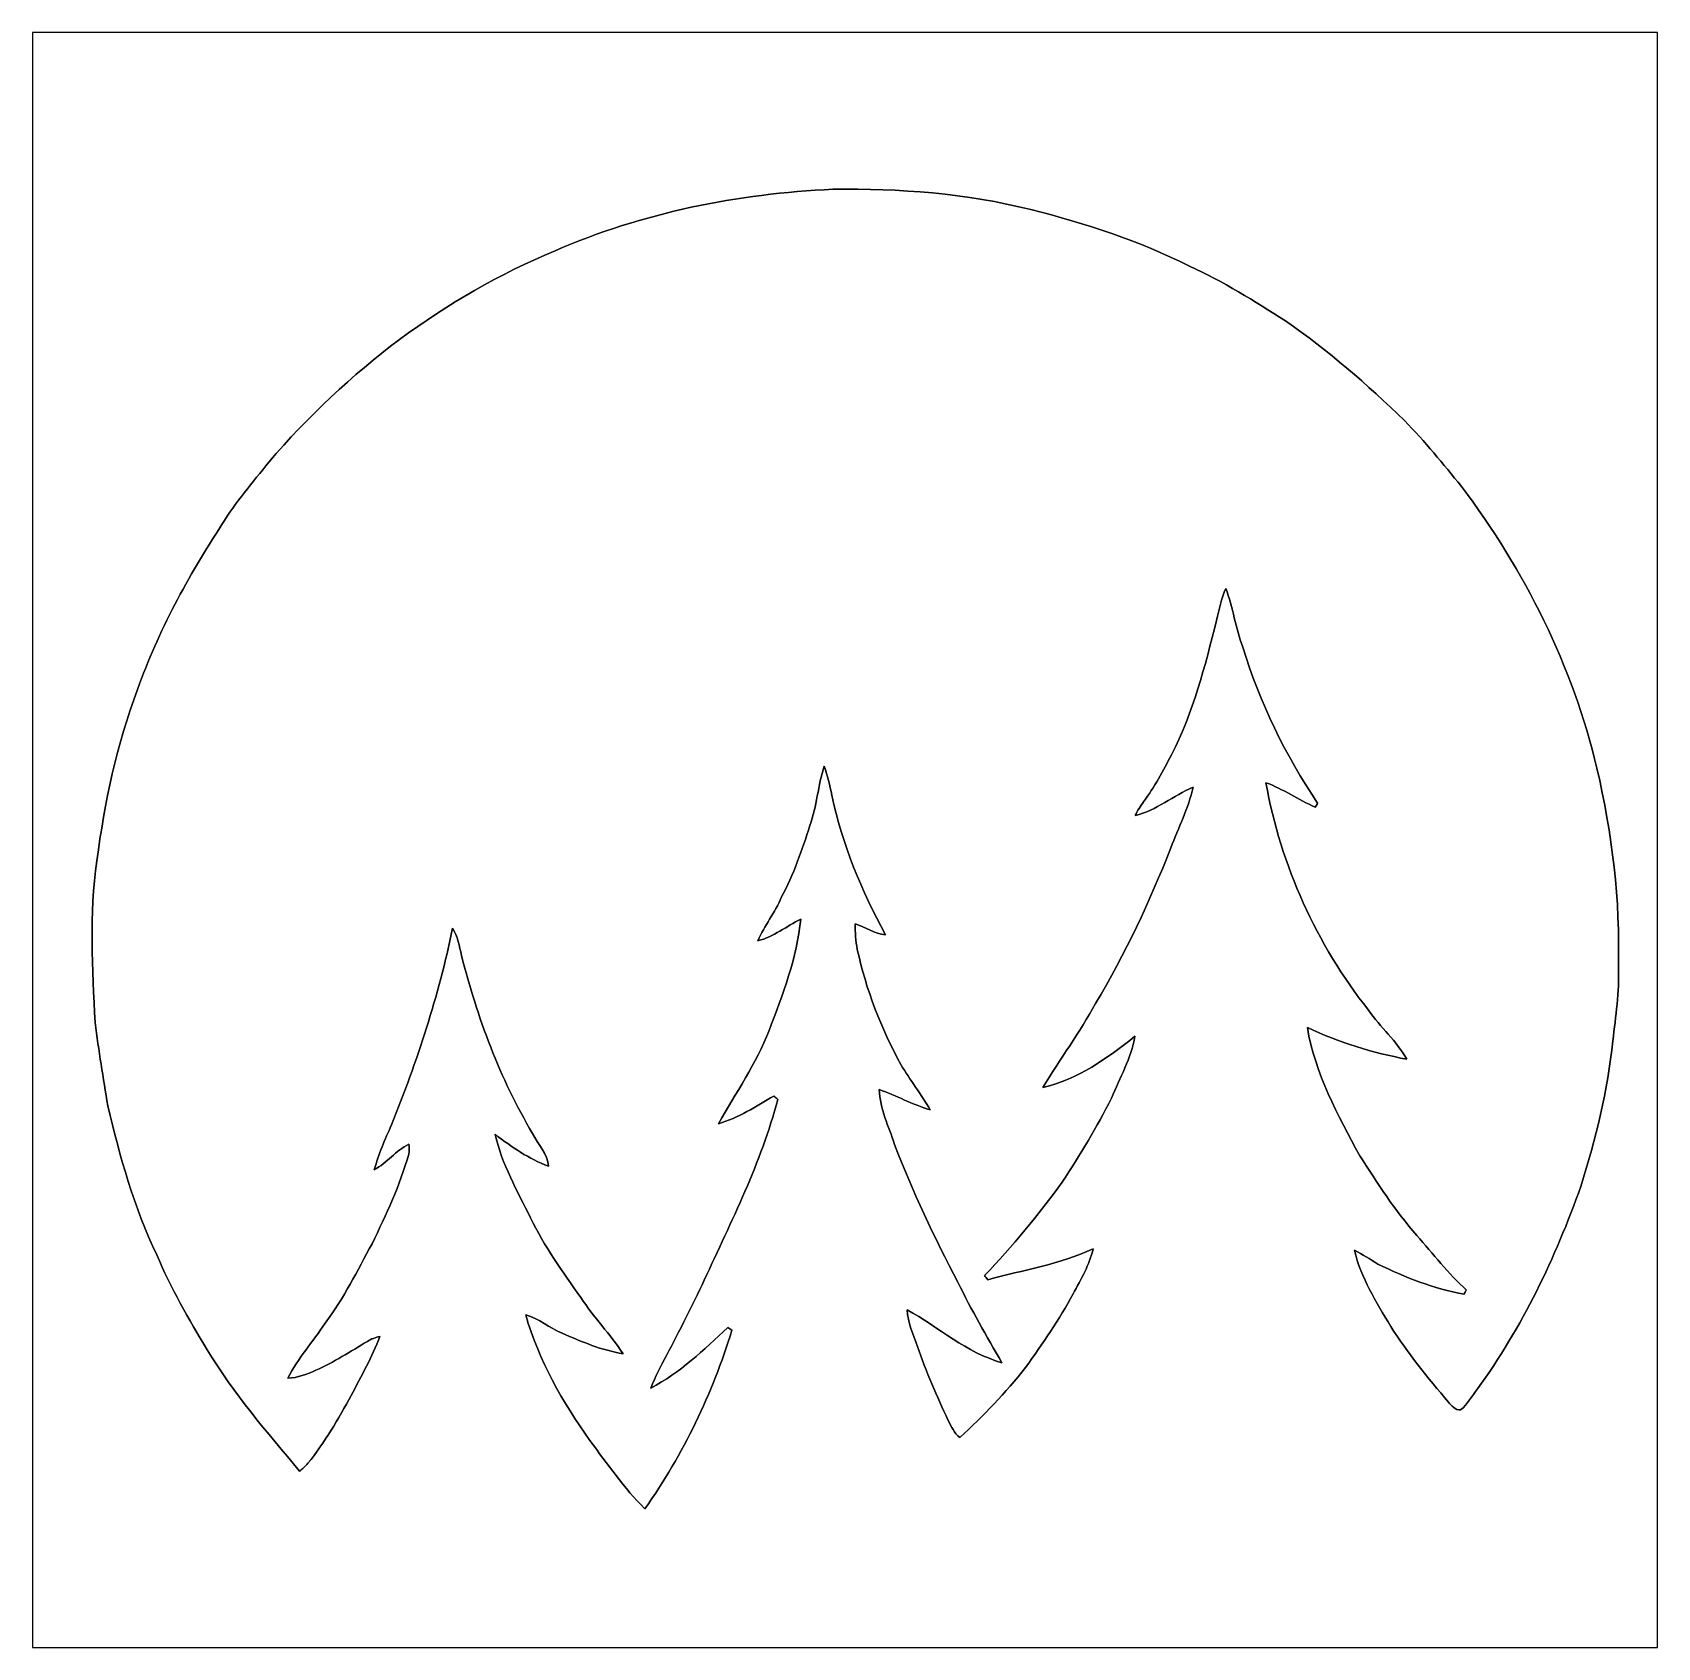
# Model space of a CAD drawing. Header units: centimetres. Extents: x -16.8 to 16.8, y -16.7 to 16.7.
import ezdxf

# ---------------------------------------------------------------- set-up
doc = ezdxf.new("R2010")
doc.units = ezdxf.units.CM
doc.header["$MEASUREMENT"] = 0
doc.layers.add('Layer 1', color=7, linetype='Continuous')

msp = doc.modelspace()

# ---------------------------------------------------------------- linework, layer by layer
at = {"layer": 'Layer 1', "color": 7}
for points, knots in [([(-16.77458, 16.66875), (-16.77458, 16.66875), (16.77458, 16.66875), (16.77458, 16.66875), (16.77458, 16.66875), (16.77458, 16.66875), (16.77458, -16.66875), (16.77458, -16.66875), (16.77458, -16.66875), (16.77458, -16.66875), (-16.77458, -16.66875), (-16.77458, -16.66875), (-16.77458, -16.66875), (-16.77458, -16.66875), (-16.77458, 16.66875), (-16.77458, 16.66875), (-16.77458, 16.66875), (-16.77458, 16.66875), (-16.77458, 16.66875), (-16.77458, 16.66875)], [0, 0, 0, 0, 0.16666667, 0.16666667, 0.16666667, 0.16666667, 0.33333333, 0.33333333, 0.33333333, 0.33333333, 0.5, 0.5, 0.5, 0.5, 0.66666667, 0.66666667, 0.66666667, 0.66666667, 1, 1, 1, 1]), ([(-5.98593, 12.16307), (-8.27052, 11.21551), (-10.29053, 9.67775), (-11.89355, 7.80133), (-11.89355, 7.80133), (-12.23081, 7.38258), (-12.58041, 6.97195), (-12.86263, 6.51263), (-12.86263, 6.51263), (-13.56113, 5.44371), (-14.17849, 4.31377), (-14.605, 3.10762), (-14.605, 3.10762), (-15.03151, 1.97026), (-15.29045, 0.77399), (-15.44426, -0.42933), (-15.44426, -0.42933), (-15.60477, -1.53494), (-15.54163, -2.65748), (-15.4813, -3.76873), (-15.4813, -3.76873), (-15.40686, -4.34305), (-15.31585, -4.91596), (-15.21954, -5.48711), (-15.21954, -5.48711), (-14.96554, -6.53486), (-14.68438, -7.5886), (-14.20883, -8.56086), (-14.20883, -8.56086), (-13.92202, -9.24489), (-13.55478, -9.89224), (-13.16743, -10.52371), (-13.16743, -10.52371), (-12.62486, -11.42647), (-11.93412, -12.22587), (-11.25926, -13.02985), (-11.25926, -13.02985), (-11.20069, -12.97764), (-11.14108, -12.92578), (-11.08957, -12.86651), (-11.08957, -12.86651), (-10.73926, -12.43436), (-10.45916, -11.95141), (-10.19493, -11.46351), (-10.19493, -11.46351), (-9.98467, -11.06417), (-9.76101, -10.67012), (-9.60085, -10.24714), (-9.60085, -10.24714), (-9.69186, -10.26901), (-9.78253, -10.29688), (-9.86084, -10.3505), (-9.86084, -10.3505), (-10.2108, -10.55793), (-10.55335, -10.78054), (-10.92553, -10.94634), (-10.92553, -10.94634), (-11.11003, -11.02678), (-11.30229, -11.10192), (-11.50549, -11.11003), (-11.50549, -11.11003), (-11.29383, -10.70187), (-10.98409, -10.35579), (-10.73362, -9.97232), (-10.73362, -9.97232), (-10.34486, -9.46609), (-10.06828, -8.89035), (-9.76383, -8.33296), (-9.76383, -8.33296), (-9.47067, -7.73395), (-9.18951, -7.12505), (-9.00536, -6.48264), (-9.00536, -6.48264), (-8.98737, -6.41456), (-8.99724, -6.34365), (-9.00783, -6.27592), (-9.00783, -6.27592), (-9.26924, -6.41773), (-9.45762, -6.6615), (-9.71868, -6.80649), (-9.71868, -6.80649), (-9.6266, -6.48864), (-9.50348, -6.18102), (-9.36202, -5.88222), (-9.36202, -5.88222), (-8.83461, -4.56494), (-8.38482, -3.2131), (-8.10331, -1.82033), (-8.10331, -1.82033), (-7.99324, -1.98896), (-7.9629, -2.1911), (-7.91774, -2.38337), (-7.91774, -2.38337), (-7.59072, -3.66536), (-7.12717, -4.9209), (-6.44878, -6.06072), (-6.44878, -6.06072), (-6.33977, -6.28368), (-6.13974, -6.47629), (-6.12246, -6.73488), (-6.12246, -6.73488), (-6.52533, -6.58319), (-6.88375, -6.33942), (-7.22066, -6.07519), (-7.22066, -6.07519), (-7.08484, -6.68902), (-6.76839, -7.24147), (-6.49111, -7.79921), (-6.49111, -7.79921), (-6.2103, -8.38447), (-5.82859, -8.91222), (-5.45712, -9.44139), (-5.45712, -9.44139), (-5.18866, -9.84709), (-4.85211, -10.20198), (-4.57976, -10.6045), (-4.57976, -10.6045), (-5.02109, -10.53641), (-5.43454, -10.35544), (-5.842, -10.18011), (-5.842, -10.18011), (-6.09988, -10.07075), (-6.31896, -9.88236), (-6.58989, -9.80193), (-6.58989, -9.80193), (-6.32672, -10.7442), (-5.83142, -11.6011), (-5.26733, -12.39344), (-5.26733, -12.39344), (-4.91102, -12.88097), (-4.55895, -13.37663), (-4.13209, -13.80631), (-4.13209, -13.80631), (-3.34222, -12.68342), (-2.73509, -11.43), (-2.33574, -10.11661), (-2.33574, -10.11661), (-2.35691, -10.10356), (-2.39889, -10.0778), (-2.4197, -10.06475), (-2.4197, -10.06475), (-2.91324, -10.52089), (-3.40501, -11.00102), (-4.0072, -11.31252), (-4.0072, -11.31252), (-3.91724, -11.07969), (-3.8033, -10.85709), (-3.68476, -10.63801), (-3.68476, -10.63801), (-3.41242, -10.12719), (-3.15842, -9.60684), (-2.90442, -9.0865), (-2.90442, -9.0865), (-2.34738, -7.86624), (-1.73038, -6.66009), (-1.38924, -5.35623), (-1.38924, -5.35623), (-1.41676, -5.33224), (-1.44357, -5.30825), (-1.47003, -5.28461), (-1.47003, -5.28461), (-1.83797, -5.49628), (-2.19886, -5.73793), (-2.61091, -5.85611), (-2.61091, -5.85611), (-2.25919, -5.21829), (-1.82915, -4.61927), (-1.56845, -3.93383), (-1.56845, -3.93383), (-1.28623, -3.18946), (-0.98954, -2.4317), (-0.91334, -1.63266), (-0.91334, -1.63266), (-1.20685, -1.78364), (-1.47355, -1.99672), (-1.79776, -2.08139), (-1.79776, -2.08139), (-1.66899, -1.76601), (-1.4418, -1.50283), (-1.3148, -1.18604), (-1.3148, -1.18604), (-1.05869, -0.71684), (-0.89112, -0.20814), (-0.72319, 0.29739), (-0.72319, 0.29739), (-0.57997, 0.69568), (-0.55986, 1.1236), (-0.42933, 1.52435), (-0.42933, 1.52435), (-0.36301, 1.32786), (-0.31362, 1.12571), (-0.2734, 0.92216), (-0.2734, 0.92216), (-0.0568, -0.08855), (0.33761, -1.05339), (0.83855, -1.95545), (0.83855, -1.95545), (0.61136, -1.93534), (0.42051, -1.80058), (0.20955, -1.72861), (0.20955, -1.72861), (0.21096, -1.90606), (0.21907, -2.08386), (0.254, -2.25848), (0.254, -2.25848), (0.43427, -3.08963), (0.74683, -3.88867), (1.15394, -4.63479), (1.15394, -4.63479), (1.34585, -4.953), (1.56986, -5.25039), (1.76071, -5.5693), (1.76071, -5.5693), (1.397, -5.46135), (1.06116, -5.27861), (0.7045, -5.15161), (0.7045, -5.15161), (0.72108, -5.54708), (0.90205, -5.91185), (1.02235, -6.28333), (1.02235, -6.28333), (1.39382, -7.25981), (1.84785, -8.20314), (2.33045, -9.12883), (2.33045, -9.12883), (2.60914, -9.69574), (2.92206, -10.24467), (3.24062, -10.78971), (3.24062, -10.78971), (2.50825, -10.58827), (1.93499, -10.05558), (1.28235, -9.69574), (1.28235, -9.69574), (1.29822, -9.96174), (1.40264, -10.20727), (1.49613, -10.45316), (1.49613, -10.45316), (1.67358, -10.97562), (1.89689, -11.48151), (2.12937, -11.98139), (2.12937, -11.98139), (2.19675, -12.10522), (2.25143, -12.24809), (2.3682, -12.33523), (2.3682, -12.33523), (2.85715, -11.88896), (3.3207, -11.41236), (3.72851, -10.89025), (3.72851, -10.89025), (4.07388, -10.3946), (4.42524, -9.90071), (4.71029, -9.3666), (4.71029, -9.3666), (4.86904, -9.06886), (5.05213, -8.77041), (5.12163, -8.43633), (5.12163, -8.43633), (4.43442, -8.76547), (3.6763, -8.87412), (2.94887, -9.07627), (2.94887, -9.07627), (2.92523, -9.04804), (2.9023, -9.02018), (2.87937, -8.99266), (2.87937, -8.99266), (3.45828, -8.38694), (3.99027, -7.73748), (4.48592, -7.06296), (4.48592, -7.06296), (4.84928, -6.49993), (5.20241, -5.92808), (5.50157, -5.32836), (5.50157, -5.32836), (5.67761, -4.90855), (5.90832, -4.50568), (5.98487, -4.05095), (5.98487, -4.05095), (5.42008, -4.5025), (4.80413, -4.94277), (4.08728, -5.10716), (4.08728, -5.10716), (4.44112, -4.52437), (4.84399, -3.97157), (5.17278, -3.37326), (5.17278, -3.37326), (5.78802, -2.35409), (6.28862, -1.27035), (6.72677, -0.1651), (6.72677, -0.1651), (6.88516, 0.25224), (7.08731, 0.6537), (7.18926, 1.09079), (7.18926, 1.09079), (6.77721, 0.91969), (6.43079, 0.60784), (5.98946, 0.50236), (5.98946, 0.50236), (6.0392, 0.60184), (6.09706, 0.69709), (6.16373, 0.78634), (6.16373, 0.78634), (6.38775, 1.09079), (6.57013, 1.42311), (6.73876, 1.76071), (6.73876, 1.76071), (7.1942, 2.6289), (7.43091, 3.58916), (7.67115, 4.53355), (7.67115, 4.53355), (7.72089, 4.75721), (7.77205, 4.98193), (7.85954, 5.19465), (7.85954, 5.19465), (8.01229, 4.8006), (8.06415, 4.37586), (8.21302, 3.97969), (8.21302, 3.97969), (8.55733, 2.83457), (9.09496, 1.75189), (9.75819, 0.75883), (9.75819, 0.75883), (9.74619, 0.73907), (9.72185, 0.69885), (9.70986, 0.6791), (9.70986, 0.6791), (9.36131, 0.82938), (9.04734, 1.05234), (8.69068, 1.18216), (8.69068, 1.18216), (8.99548, -0.52705), (9.7342, -2.15018), (10.80841, -3.51331), (10.80841, -3.51331), (11.05641, -3.86398), (11.38555, -4.1529), (11.6011, -4.52684), (11.6011, -4.52684), (10.89519, -4.39138), (10.19563, -4.18253), (9.54546, -3.87174), (9.54546, -3.87174), (9.70492, -4.82283), (10.17164, -5.68149), (10.62849, -6.51792), (10.62849, -6.51792), (10.99185, -7.08519), (11.35874, -7.65457), (11.805, -8.16187), (11.805, -8.16187), (12.14049, -8.54393), (12.45306, -8.94962), (12.83229, -9.29076), (12.83229, -9.29076), (12.81959, -9.31157), (12.79384, -9.35355), (12.78114, -9.37436), (12.78114, -9.37436), (12.15849, -9.26077), (11.56617, -9.03182), (11.00067, -8.75277), (11.00067, -8.75277), (10.83839, -8.65858), (10.68599, -8.54745), (10.51595, -8.46737), (10.51595, -8.46737), (10.65706, -9.03605), (10.96574, -9.5437), (11.26737, -10.03935), (11.26737, -10.03935), (11.61838, -10.59321), (12.03113, -11.10439), (12.45729, -11.6018), (12.45729, -11.6018), (12.52326, -11.6773), (12.59875, -11.77078), (12.71023, -11.7662), (12.71023, -11.7662), (12.8524, -11.64484), (12.94589, -11.47762), (13.05701, -11.32981), (13.05701, -11.32981), (13.98129, -10.0584), (14.66815, -8.62824), (15.19026, -7.14975), (15.19026, -7.14975), (15.5007, -6.17044), (15.74412, -5.16643), (15.85383, -4.14338), (15.85383, -4.14338), (15.9071, -3.63961), (15.99071, -3.13725), (15.96602, -2.62819), (15.96602, -2.62819), (16.00835, -1.24672), (15.83831, 0.13547), (15.52434, 1.47955), (15.52434, 1.47955), (15.02445, 3.59128), (14.03032, 5.56824), (12.72893, 7.29791), (12.72893, 7.29791), (12.34687, 7.76005), (11.97222, 8.23031), (11.54889, 8.65611), (11.54889, 8.65611), (10.78406, 9.40364), (9.97197, 10.10497), (9.09355, 10.71598), (9.09355, 10.71598), (8.45291, 11.12485), (7.80732, 11.52913), (7.11482, 11.84487), (7.11482, 11.84487), (6.07589, 12.36768), (4.96499, 12.72999), (3.83893, 13.01221), (3.83893, 13.01221), (2.50543, 13.35087), (1.12289, 13.45001), (-0.24906, 13.43307), (-0.24906, 13.43307), (-2.21544, 13.34241), (-4.17724, 12.95188), (-5.98593, 12.16307)], [0, 0, 0, 0, 0.00934579, 0.00934579, 0.00934579, 0.00934579, 0.01869159, 0.01869159, 0.01869159, 0.01869159, 0.02803738, 0.02803738, 0.02803738, 0.02803738, 0.03738318, 0.03738318, 0.03738318, 0.03738318, 0.04672897, 0.04672897, 0.04672897, 0.04672897, 0.05607477, 0.05607477, 0.05607477, 0.05607477, 0.06542056, 0.06542056, 0.06542056, 0.06542056, 0.07476636, 0.07476636, 0.07476636, 0.07476636, 0.08411215, 0.08411215, 0.08411215, 0.08411215, 0.09345794, 0.09345794, 0.09345794, 0.09345794, 0.10280374, 0.10280374, 0.10280374, 0.10280374, 0.11214953, 0.11214953, 0.11214953, 0.11214953, 0.12149533, 0.12149533, 0.12149533, 0.12149533, 0.13084112, 0.13084112, 0.13084112, 0.13084112, 0.14018692, 0.14018692, 0.14018692, 0.14018692, 0.14953271, 0.14953271, 0.14953271, 0.14953271, 0.1588785, 0.1588785, 0.1588785, 0.1588785, 0.1682243, 0.1682243, 0.1682243, 0.1682243, 0.17757009, 0.17757009, 0.17757009, 0.17757009, 0.18691589, 0.18691589, 0.18691589, 0.18691589, 0.19626168, 0.19626168, 0.19626168, 0.19626168, 0.20560748, 0.20560748, 0.20560748, 0.20560748, 0.21495327, 0.21495327, 0.21495327, 0.21495327, 0.22429907, 0.22429907, 0.22429907, 0.22429907, 0.23364486, 0.23364486, 0.23364486, 0.23364486, 0.24299065, 0.24299065, 0.24299065, 0.24299065, 0.25233645, 0.25233645, 0.25233645, 0.25233645, 0.26168224, 0.26168224, 0.26168224, 0.26168224, 0.27102804, 0.27102804, 0.27102804, 0.27102804, 0.28037383, 0.28037383, 0.28037383, 0.28037383, 0.28971963, 0.28971963, 0.28971963, 0.28971963, 0.29906542, 0.29906542, 0.29906542, 0.29906542, 0.30841121, 0.30841121, 0.30841121, 0.30841121, 0.31775701, 0.31775701, 0.31775701, 0.31775701, 0.3271028, 0.3271028, 0.3271028, 0.3271028, 0.3364486, 0.3364486, 0.3364486, 0.3364486, 0.34579439, 0.34579439, 0.34579439, 0.34579439, 0.35514019, 0.35514019, 0.35514019, 0.35514019, 0.36448598, 0.36448598, 0.36448598, 0.36448598, 0.37383178, 0.37383178, 0.37383178, 0.37383178, 0.38317757, 0.38317757, 0.38317757, 0.38317757, 0.39252336, 0.39252336, 0.39252336, 0.39252336, 0.40186916, 0.40186916, 0.40186916, 0.40186916, 0.41121495, 0.41121495, 0.41121495, 0.41121495, 0.42056075, 0.42056075, 0.42056075, 0.42056075, 0.42990654, 0.42990654, 0.42990654, 0.42990654, 0.43925234, 0.43925234, 0.43925234, 0.43925234, 0.44859813, 0.44859813, 0.44859813, 0.44859813, 0.45794393, 0.45794393, 0.45794393, 0.45794393, 0.46728972, 0.46728972, 0.46728972, 0.46728972, 0.47663551, 0.47663551, 0.47663551, 0.47663551, 0.48598131, 0.48598131, 0.48598131, 0.48598131, 0.4953271, 0.4953271, 0.4953271, 0.4953271, 0.5046729, 0.5046729, 0.5046729, 0.5046729, 0.51401869, 0.51401869, 0.51401869, 0.51401869, 0.52336449, 0.52336449, 0.52336449, 0.52336449, 0.53271028, 0.53271028, 0.53271028, 0.53271028, 0.54205607, 0.54205607, 0.54205607, 0.54205607, 0.55140187, 0.55140187, 0.55140187, 0.55140187, 0.56074766, 0.56074766, 0.56074766, 0.56074766, 0.57009346, 0.57009346, 0.57009346, 0.57009346, 0.57943925, 0.57943925, 0.57943925, 0.57943925, 0.58878505, 0.58878505, 0.58878505, 0.58878505, 0.59813084, 0.59813084, 0.59813084, 0.59813084, 0.60747664, 0.60747664, 0.60747664, 0.60747664, 0.61682243, 0.61682243, 0.61682243, 0.61682243, 0.62616822, 0.62616822, 0.62616822, 0.62616822, 0.63551402, 0.63551402, 0.63551402, 0.63551402, 0.64485981, 0.64485981, 0.64485981, 0.64485981, 0.65420561, 0.65420561, 0.65420561, 0.65420561, 0.6635514, 0.6635514, 0.6635514, 0.6635514, 0.6728972, 0.6728972, 0.6728972, 0.6728972, 0.68224299, 0.68224299, 0.68224299, 0.68224299, 0.69158879, 0.69158879, 0.69158879, 0.69158879, 0.70093458, 0.70093458, 0.70093458, 0.70093458, 0.71028037, 0.71028037, 0.71028037, 0.71028037, 0.71962617, 0.71962617, 0.71962617, 0.71962617, 0.72897196, 0.72897196, 0.72897196, 0.72897196, 0.73831776, 0.73831776, 0.73831776, 0.73831776, 0.74766355, 0.74766355, 0.74766355, 0.74766355, 0.75700935, 0.75700935, 0.75700935, 0.75700935, 0.76635514, 0.76635514, 0.76635514, 0.76635514, 0.77570093, 0.77570093, 0.77570093, 0.77570093, 0.78504673, 0.78504673, 0.78504673, 0.78504673, 0.79439252, 0.79439252, 0.79439252, 0.79439252, 0.80373832, 0.80373832, 0.80373832, 0.80373832, 0.81308411, 0.81308411, 0.81308411, 0.81308411, 0.82242991, 0.82242991, 0.82242991, 0.82242991, 0.8317757, 0.8317757, 0.8317757, 0.8317757, 0.8411215, 0.8411215, 0.8411215, 0.8411215, 0.85046729, 0.85046729, 0.85046729, 0.85046729, 0.85981308, 0.85981308, 0.85981308, 0.85981308, 0.86915888, 0.86915888, 0.86915888, 0.86915888, 0.87850467, 0.87850467, 0.87850467, 0.87850467, 0.88785047, 0.88785047, 0.88785047, 0.88785047, 0.89719626, 0.89719626, 0.89719626, 0.89719626, 0.90654206, 0.90654206, 0.90654206, 0.90654206, 0.91588785, 0.91588785, 0.91588785, 0.91588785, 0.92523364, 0.92523364, 0.92523364, 0.92523364, 0.93457944, 0.93457944, 0.93457944, 0.93457944, 0.94392523, 0.94392523, 0.94392523, 0.94392523, 0.95327103, 0.95327103, 0.95327103, 0.95327103, 0.96261682, 0.96261682, 0.96261682, 0.96261682, 0.97196262, 0.97196262, 0.97196262, 0.97196262, 0.98130841, 0.98130841, 0.98130841, 0.98130841, 1, 1, 1, 1])]:
    msp.add_open_spline(points, degree=3, knots=knots, dxfattribs=at)
at = {"layer": 'Layer 1', "color": 253}
msp.add_open_spline([(-5.98593, 12.16307), (-4.17724, 12.95188), (-2.21544, 13.34241), (-0.24906, 13.43307), (-0.24906, 13.43307), (1.12289, 13.45001), (2.50543, 13.35087), (3.83893, 13.01221), (3.83893, 13.01221), (4.96499, 12.72999), (6.07589, 12.36768), (7.11482, 11.84487), (7.11482, 11.84487), (7.80732, 11.52913), (8.45291, 11.12485), (9.09355, 10.71598), (9.09355, 10.71598), (9.97197, 10.10497), (10.78406, 9.40364), (11.54889, 8.65611), (11.54889, 8.65611), (11.97222, 8.23031), (12.34687, 7.76005), (12.72893, 7.29791), (12.72893, 7.29791), (14.03032, 5.56824), (15.02445, 3.59128), (15.52434, 1.47955), (15.52434, 1.47955), (15.83831, 0.13547), (16.00835, -1.24672), (15.96602, -2.62819), (15.96602, -2.62819), (15.99071, -3.13725), (15.9071, -3.63961), (15.85383, -4.14338), (15.85383, -4.14338), (15.74412, -5.16643), (15.5007, -6.17044), (15.19026, -7.14975), (15.19026, -7.14975), (14.66815, -8.62824), (13.98129, -10.0584), (13.05701, -11.32981), (13.05701, -11.32981), (12.94589, -11.47762), (12.8524, -11.64484), (12.71023, -11.7662), (12.71023, -11.7662), (12.59875, -11.77078), (12.52326, -11.6773), (12.45729, -11.6018), (12.45729, -11.6018), (12.03113, -11.10439), (11.61838, -10.59321), (11.26737, -10.03935), (11.26737, -10.03935), (10.96574, -9.5437), (10.65706, -9.03605), (10.51595, -8.46737), (10.51595, -8.46737), (10.68599, -8.54745), (10.83839, -8.65858), (11.00067, -8.75277), (11.00067, -8.75277), (11.56617, -9.03182), (12.15849, -9.26077), (12.78114, -9.37436), (12.78114, -9.37436), (12.79384, -9.35355), (12.81959, -9.31157), (12.83229, -9.29076), (12.83229, -9.29076), (12.45306, -8.94962), (12.14049, -8.54393), (11.805, -8.16187), (11.805, -8.16187), (11.35874, -7.65457), (10.99185, -7.08519), (10.62849, -6.51792), (10.62849, -6.51792), (10.17164, -5.68149), (9.70492, -4.82283), (9.54546, -3.87174), (9.54546, -3.87174), (10.19563, -4.18253), (10.89519, -4.39138), (11.6011, -4.52684), (11.6011, -4.52684), (11.38555, -4.1529), (11.05641, -3.86398), (10.80841, -3.51331), (10.80841, -3.51331), (9.7342, -2.15018), (8.99548, -0.52705), (8.69068, 1.18216), (8.69068, 1.18216), (9.04734, 1.05234), (9.36131, 0.82938), (9.70986, 0.6791), (9.70986, 0.6791), (9.72185, 0.69885), (9.74619, 0.73907), (9.75819, 0.75883), (9.75819, 0.75883), (9.09496, 1.75189), (8.55733, 2.83457), (8.21302, 3.97969), (8.21302, 3.97969), (8.06415, 4.37586), (8.01229, 4.8006), (7.85954, 5.19465), (7.85954, 5.19465), (7.77205, 4.98193), (7.72089, 4.75721), (7.67115, 4.53355), (7.67115, 4.53355), (7.43091, 3.58916), (7.1942, 2.6289), (6.73876, 1.76071), (6.73876, 1.76071), (6.57013, 1.42311), (6.38775, 1.09079), (6.16373, 0.78634), (6.16373, 0.78634), (6.09706, 0.69709), (6.0392, 0.60184), (5.98946, 0.50236), (5.98946, 0.50236), (6.43079, 0.60784), (6.77721, 0.91969), (7.18926, 1.09079), (7.18926, 1.09079), (7.08731, 0.6537), (6.88516, 0.25224), (6.72677, -0.1651), (6.72677, -0.1651), (6.28862, -1.27035), (5.78802, -2.35409), (5.17278, -3.37326), (5.17278, -3.37326), (4.84399, -3.97157), (4.44112, -4.52437), (4.08728, -5.10716), (4.08728, -5.10716), (4.80413, -4.94277), (5.42008, -4.5025), (5.98487, -4.05095), (5.98487, -4.05095), (5.90832, -4.50568), (5.67761, -4.90855), (5.50157, -5.32836), (5.50157, -5.32836), (5.20241, -5.92808), (4.84928, -6.49993), (4.48592, -7.06296), (4.48592, -7.06296), (3.99027, -7.73748), (3.45828, -8.38694), (2.87937, -8.99266), (2.87937, -8.99266), (2.9023, -9.02018), (2.92523, -9.04804), (2.94887, -9.07627), (2.94887, -9.07627), (3.6763, -8.87412), (4.43442, -8.76547), (5.12163, -8.43633), (5.12163, -8.43633), (5.05213, -8.77041), (4.86904, -9.06886), (4.71029, -9.3666), (4.71029, -9.3666), (4.42524, -9.90071), (4.07388, -10.3946), (3.72851, -10.89025), (3.72851, -10.89025), (3.3207, -11.41236), (2.85715, -11.88896), (2.3682, -12.33523), (2.3682, -12.33523), (2.25143, -12.24809), (2.19675, -12.10522), (2.12937, -11.98139), (2.12937, -11.98139), (1.89689, -11.48151), (1.67358, -10.97562), (1.49613, -10.45316), (1.49613, -10.45316), (1.40264, -10.20727), (1.29822, -9.96174), (1.28235, -9.69574), (1.28235, -9.69574), (1.93499, -10.05558), (2.50825, -10.58827), (3.24062, -10.78971), (3.24062, -10.78971), (2.92206, -10.24467), (2.60914, -9.69574), (2.33045, -9.12883), (2.33045, -9.12883), (1.84785, -8.20314), (1.39382, -7.25981), (1.02235, -6.28333), (1.02235, -6.28333), (0.90205, -5.91185), (0.72108, -5.54708), (0.7045, -5.15161), (0.7045, -5.15161), (1.06116, -5.27861), (1.397, -5.46135), (1.76071, -5.5693), (1.76071, -5.5693), (1.56986, -5.25039), (1.34585, -4.953), (1.15394, -4.63479), (1.15394, -4.63479), (0.74683, -3.88867), (0.43427, -3.08963), (0.254, -2.25848), (0.254, -2.25848), (0.21907, -2.08386), (0.21096, -1.90606), (0.20955, -1.72861), (0.20955, -1.72861), (0.42051, -1.80058), (0.61136, -1.93534), (0.83855, -1.95545), (0.83855, -1.95545), (0.33761, -1.05339), (-0.0568, -0.08855), (-0.2734, 0.92216), (-0.2734, 0.92216), (-0.31362, 1.12571), (-0.36301, 1.32786), (-0.42933, 1.52435), (-0.42933, 1.52435), (-0.55986, 1.1236), (-0.57997, 0.69568), (-0.72319, 0.29739), (-0.72319, 0.29739), (-0.89112, -0.20814), (-1.05869, -0.71684), (-1.3148, -1.18604), (-1.3148, -1.18604), (-1.4418, -1.50283), (-1.66899, -1.76601), (-1.79776, -2.08139), (-1.79776, -2.08139), (-1.47355, -1.99672), (-1.20685, -1.78364), (-0.91334, -1.63266), (-0.91334, -1.63266), (-0.98954, -2.4317), (-1.28623, -3.18946), (-1.56845, -3.93383), (-1.56845, -3.93383), (-1.82915, -4.61927), (-2.25919, -5.21829), (-2.61091, -5.85611), (-2.61091, -5.85611), (-2.19886, -5.73793), (-1.83797, -5.49628), (-1.47003, -5.28461), (-1.47003, -5.28461), (-1.44357, -5.30825), (-1.41676, -5.33224), (-1.38924, -5.35623), (-1.38924, -5.35623), (-1.73038, -6.66009), (-2.34738, -7.86624), (-2.90442, -9.0865), (-2.90442, -9.0865), (-3.15842, -9.60684), (-3.41242, -10.12719), (-3.68476, -10.63801), (-3.68476, -10.63801), (-3.8033, -10.85709), (-3.91724, -11.07969), (-4.0072, -11.31252), (-4.0072, -11.31252), (-3.40501, -11.00102), (-2.91324, -10.52089), (-2.4197, -10.06475), (-2.4197, -10.06475), (-2.39889, -10.0778), (-2.35691, -10.10356), (-2.33574, -10.11661), (-2.33574, -10.11661), (-2.73509, -11.43), (-3.34222, -12.68342), (-4.13209, -13.80631), (-4.13209, -13.80631), (-4.55895, -13.37663), (-4.91102, -12.88097), (-5.26733, -12.39344), (-5.26733, -12.39344), (-5.83142, -11.6011), (-6.32672, -10.7442), (-6.58989, -9.80193), (-6.58989, -9.80193), (-6.31896, -9.88236), (-6.09988, -10.07075), (-5.842, -10.18011), (-5.842, -10.18011), (-5.43454, -10.35544), (-5.02109, -10.53641), (-4.57976, -10.6045), (-4.57976, -10.6045), (-4.85211, -10.20198), (-5.18866, -9.84709), (-5.45712, -9.44139), (-5.45712, -9.44139), (-5.82859, -8.91222), (-6.2103, -8.38447), (-6.49111, -7.79921), (-6.49111, -7.79921), (-6.76839, -7.24147), (-7.08484, -6.68902), (-7.22066, -6.07519), (-7.22066, -6.07519), (-6.88375, -6.33942), (-6.52533, -6.58319), (-6.12246, -6.73488), (-6.12246, -6.73488), (-6.13974, -6.47629), (-6.33977, -6.28368), (-6.44878, -6.06072), (-6.44878, -6.06072), (-7.12717, -4.9209), (-7.59072, -3.66536), (-7.91774, -2.38337), (-7.91774, -2.38337), (-7.9629, -2.1911), (-7.99324, -1.98896), (-8.10331, -1.82033), (-8.10331, -1.82033), (-8.38482, -3.2131), (-8.83461, -4.56494), (-9.36202, -5.88222), (-9.36202, -5.88222), (-9.50348, -6.18102), (-9.6266, -6.48864), (-9.71868, -6.80649), (-9.71868, -6.80649), (-9.45762, -6.6615), (-9.26924, -6.41773), (-9.00783, -6.27592), (-9.00783, -6.27592), (-8.99724, -6.34365), (-8.98737, -6.41456), (-9.00536, -6.48264), (-9.00536, -6.48264), (-9.18951, -7.12505), (-9.47067, -7.73395), (-9.76383, -8.33296), (-9.76383, -8.33296), (-10.06828, -8.89035), (-10.34486, -9.46609), (-10.73362, -9.97232), (-10.73362, -9.97232), (-10.98409, -10.35579), (-11.29383, -10.70187), (-11.50549, -11.11003), (-11.50549, -11.11003), (-11.30229, -11.10192), (-11.11003, -11.02678), (-10.92553, -10.94634), (-10.92553, -10.94634), (-10.55335, -10.78054), (-10.2108, -10.55793), (-9.86084, -10.3505), (-9.86084, -10.3505), (-9.78253, -10.29688), (-9.69186, -10.26901), (-9.60085, -10.24714), (-9.60085, -10.24714), (-9.76101, -10.67012), (-9.98467, -11.06417), (-10.19493, -11.46351), (-10.19493, -11.46351), (-10.45916, -11.95141), (-10.73926, -12.43436), (-11.08957, -12.86651), (-11.08957, -12.86651), (-11.14108, -12.92578), (-11.20069, -12.97764), (-11.25926, -13.02985), (-11.25926, -13.02985), (-11.93412, -12.22587), (-12.62486, -11.42647), (-13.16743, -10.52371), (-13.16743, -10.52371), (-13.55478, -9.89224), (-13.92202, -9.24489), (-14.20883, -8.56086), (-14.20883, -8.56086), (-14.68438, -7.5886), (-14.96554, -6.53486), (-15.21954, -5.48711), (-15.21954, -5.48711), (-15.31585, -4.91596), (-15.40686, -4.34305), (-15.4813, -3.76873), (-15.4813, -3.76873), (-15.54163, -2.65748), (-15.60477, -1.53494), (-15.44426, -0.42933), (-15.44426, -0.42933), (-15.29045, 0.77399), (-15.03151, 1.97026), (-14.605, 3.10762), (-14.605, 3.10762), (-14.17849, 4.31377), (-13.56113, 5.44371), (-12.86263, 6.51263), (-12.86263, 6.51263), (-12.58041, 6.97195), (-12.23081, 7.38258), (-11.89355, 7.80133), (-11.89355, 7.80133), (-10.29053, 9.67775), (-8.27052, 11.21551), (-5.98593, 12.16307)], degree=3, knots=[0, 0, 0, 0, 0.00934579, 0.00934579, 0.00934579, 0.00934579, 0.01869159, 0.01869159, 0.01869159, 0.01869159, 0.02803738, 0.02803738, 0.02803738, 0.02803738, 0.03738318, 0.03738318, 0.03738318, 0.03738318, 0.04672897, 0.04672897, 0.04672897, 0.04672897, 0.05607477, 0.05607477, 0.05607477, 0.05607477, 0.06542056, 0.06542056, 0.06542056, 0.06542056, 0.07476636, 0.07476636, 0.07476636, 0.07476636, 0.08411215, 0.08411215, 0.08411215, 0.08411215, 0.09345794, 0.09345794, 0.09345794, 0.09345794, 0.10280374, 0.10280374, 0.10280374, 0.10280374, 0.11214953, 0.11214953, 0.11214953, 0.11214953, 0.12149533, 0.12149533, 0.12149533, 0.12149533, 0.13084112, 0.13084112, 0.13084112, 0.13084112, 0.14018692, 0.14018692, 0.14018692, 0.14018692, 0.14953271, 0.14953271, 0.14953271, 0.14953271, 0.1588785, 0.1588785, 0.1588785, 0.1588785, 0.1682243, 0.1682243, 0.1682243, 0.1682243, 0.17757009, 0.17757009, 0.17757009, 0.17757009, 0.18691589, 0.18691589, 0.18691589, 0.18691589, 0.19626168, 0.19626168, 0.19626168, 0.19626168, 0.20560748, 0.20560748, 0.20560748, 0.20560748, 0.21495327, 0.21495327, 0.21495327, 0.21495327, 0.22429907, 0.22429907, 0.22429907, 0.22429907, 0.23364486, 0.23364486, 0.23364486, 0.23364486, 0.24299065, 0.24299065, 0.24299065, 0.24299065, 0.25233645, 0.25233645, 0.25233645, 0.25233645, 0.26168224, 0.26168224, 0.26168224, 0.26168224, 0.27102804, 0.27102804, 0.27102804, 0.27102804, 0.28037383, 0.28037383, 0.28037383, 0.28037383, 0.28971963, 0.28971963, 0.28971963, 0.28971963, 0.29906542, 0.29906542, 0.29906542, 0.29906542, 0.30841121, 0.30841121, 0.30841121, 0.30841121, 0.31775701, 0.31775701, 0.31775701, 0.31775701, 0.3271028, 0.3271028, 0.3271028, 0.3271028, 0.3364486, 0.3364486, 0.3364486, 0.3364486, 0.34579439, 0.34579439, 0.34579439, 0.34579439, 0.35514019, 0.35514019, 0.35514019, 0.35514019, 0.36448598, 0.36448598, 0.36448598, 0.36448598, 0.37383178, 0.37383178, 0.37383178, 0.37383178, 0.38317757, 0.38317757, 0.38317757, 0.38317757, 0.39252336, 0.39252336, 0.39252336, 0.39252336, 0.40186916, 0.40186916, 0.40186916, 0.40186916, 0.41121495, 0.41121495, 0.41121495, 0.41121495, 0.42056075, 0.42056075, 0.42056075, 0.42056075, 0.42990654, 0.42990654, 0.42990654, 0.42990654, 0.43925234, 0.43925234, 0.43925234, 0.43925234, 0.44859813, 0.44859813, 0.44859813, 0.44859813, 0.45794393, 0.45794393, 0.45794393, 0.45794393, 0.46728972, 0.46728972, 0.46728972, 0.46728972, 0.47663551, 0.47663551, 0.47663551, 0.47663551, 0.48598131, 0.48598131, 0.48598131, 0.48598131, 0.4953271, 0.4953271, 0.4953271, 0.4953271, 0.5046729, 0.5046729, 0.5046729, 0.5046729, 0.51401869, 0.51401869, 0.51401869, 0.51401869, 0.52336449, 0.52336449, 0.52336449, 0.52336449, 0.53271028, 0.53271028, 0.53271028, 0.53271028, 0.54205607, 0.54205607, 0.54205607, 0.54205607, 0.55140187, 0.55140187, 0.55140187, 0.55140187, 0.56074766, 0.56074766, 0.56074766, 0.56074766, 0.57009346, 0.57009346, 0.57009346, 0.57009346, 0.57943925, 0.57943925, 0.57943925, 0.57943925, 0.58878505, 0.58878505, 0.58878505, 0.58878505, 0.59813084, 0.59813084, 0.59813084, 0.59813084, 0.60747664, 0.60747664, 0.60747664, 0.60747664, 0.61682243, 0.61682243, 0.61682243, 0.61682243, 0.62616822, 0.62616822, 0.62616822, 0.62616822, 0.63551402, 0.63551402, 0.63551402, 0.63551402, 0.64485981, 0.64485981, 0.64485981, 0.64485981, 0.65420561, 0.65420561, 0.65420561, 0.65420561, 0.6635514, 0.6635514, 0.6635514, 0.6635514, 0.6728972, 0.6728972, 0.6728972, 0.6728972, 0.68224299, 0.68224299, 0.68224299, 0.68224299, 0.69158879, 0.69158879, 0.69158879, 0.69158879, 0.70093458, 0.70093458, 0.70093458, 0.70093458, 0.71028037, 0.71028037, 0.71028037, 0.71028037, 0.71962617, 0.71962617, 0.71962617, 0.71962617, 0.72897196, 0.72897196, 0.72897196, 0.72897196, 0.73831776, 0.73831776, 0.73831776, 0.73831776, 0.74766355, 0.74766355, 0.74766355, 0.74766355, 0.75700935, 0.75700935, 0.75700935, 0.75700935, 0.76635514, 0.76635514, 0.76635514, 0.76635514, 0.77570093, 0.77570093, 0.77570093, 0.77570093, 0.78504673, 0.78504673, 0.78504673, 0.78504673, 0.79439252, 0.79439252, 0.79439252, 0.79439252, 0.80373832, 0.80373832, 0.80373832, 0.80373832, 0.81308411, 0.81308411, 0.81308411, 0.81308411, 0.82242991, 0.82242991, 0.82242991, 0.82242991, 0.8317757, 0.8317757, 0.8317757, 0.8317757, 0.8411215, 0.8411215, 0.8411215, 0.8411215, 0.85046729, 0.85046729, 0.85046729, 0.85046729, 0.85981308, 0.85981308, 0.85981308, 0.85981308, 0.86915888, 0.86915888, 0.86915888, 0.86915888, 0.87850467, 0.87850467, 0.87850467, 0.87850467, 0.88785047, 0.88785047, 0.88785047, 0.88785047, 0.89719626, 0.89719626, 0.89719626, 0.89719626, 0.90654206, 0.90654206, 0.90654206, 0.90654206, 0.91588785, 0.91588785, 0.91588785, 0.91588785, 0.92523364, 0.92523364, 0.92523364, 0.92523364, 0.93457944, 0.93457944, 0.93457944, 0.93457944, 0.94392523, 0.94392523, 0.94392523, 0.94392523, 0.95327103, 0.95327103, 0.95327103, 0.95327103, 0.96261682, 0.96261682, 0.96261682, 0.96261682, 0.97196262, 0.97196262, 0.97196262, 0.97196262, 0.98130841, 0.98130841, 0.98130841, 0.98130841, 1, 1, 1, 1], dxfattribs=at)

doc.saveas('drawing.dxf')
